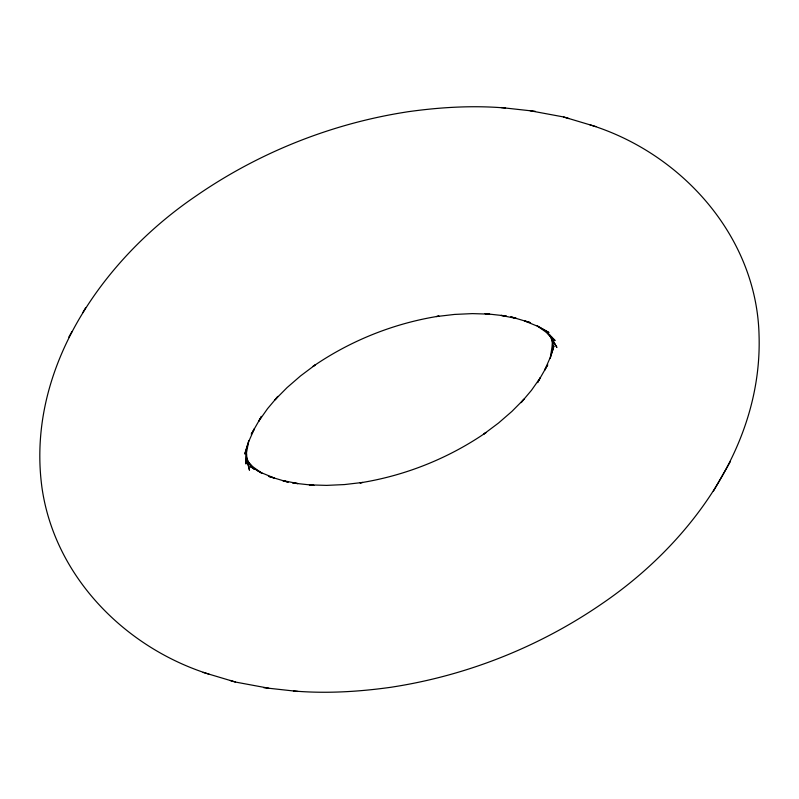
<?xml version="1.0" encoding="UTF-8"?>
<svg xmlns="http://www.w3.org/2000/svg" width="799" height="799" viewBox="0 0 799 799"><rect width="100%" height="100%" fill="white"/><g stroke="black" fill="none" stroke-linecap="round" stroke-linejoin="round"><path stroke-width="1.2" d="M246.062 454.032L245.932 463.999L246.561 452.454L248.779 440.658L244.784 454.022L248.759 441.447L254.352 428.853L251.256 434.237L261.493 416.369L258.636 421.333L267.555 408.669L277.922 396.364L274.926 399.87L287.071 387.605L300.494 375.959L315.056 365.033L312.908 366.501C350.511 340.604 393.917 323.265 439.021 316.134L436.474 316.544L454.581 314.426L472.349 313.617L489.617 314.137L485.053 313.637L506.216 315.965L501.073 315.415L516.284 318.441L510.811 316.803L530.546 322.696L524.623 320.918L537.377 326.182L548.963 332.544L536.898 325.593L546.656 332.604L555.095 340.524L546.426 331.595M552.958 343.73L552.868 349.952L551.949 339.146M552.628 343.091L550.221 358.342L553.887 346.087M553.857 346.117L550.241 357.553L544.648 370.147L547.744 364.763L537.507 382.631L540.364 377.667L531.445 390.331L521.078 402.636L524.074 399.13L511.929 411.395L498.506 423.041L483.944 433.967L486.092 432.499C448.489 458.396 405.083 475.735 359.979 482.866L362.526 482.456L344.419 484.574L326.651 485.383L309.383 484.863L313.947 485.363L292.784 483.035L297.927 483.585L282.716 480.559L288.189 482.197L268.454 476.304L274.377 478.082L261.623 472.818L250.037 466.456L255.071 469.353M505.557 108.025C472.958 105.238 440.129 107.226 407.77 111.77L405.223 112.18C330.736 123.955 259.036 152.579 196.934 195.356L194.776 196.834C101.313 260.694 25.888 370.396 41.997 487.849C54.791 576.718 125.103 647.779 209.058 674.176M293.443 690.975C326.042 693.762 358.871 691.774 391.23 687.23L393.777 686.82C468.264 675.045 539.964 646.421 602.066 603.644L604.224 602.166C691.085 542.241 762.586 444.723 759.05 335.2C756.713 236.724 681.797 153.158 589.942 124.824M713.377 491.235L730.166 461.922M68.834 337.078L71.93 331.695M82.766 312.729L85.623 307.765M530.117 110.751L563.475 116.934L595.864 126.602M203.136 672.398L235.525 682.066L268.883 688.249M501.003 107.535L535.26 111.311M263.74 687.689L297.997 691.465M563.475 116.934L568.948 118.572M230.052 680.428L235.525 682.066M257.078 470.511L262.102 473.408L252.344 466.396L248.119 462.441M250.846 465.617L254.312 469.193L247.5 460.733M545.447 330.746L551.5 338.267L556.903 347.445L550.571 336.069M247.281 460.863L249.588 464.998L246.561 457.457M549.852 335.081L553.308 343.7L551.55 336.818M246.571 458.736L249.488 470.221L247.051 459.854L246.541 453.852"/></g></svg>
